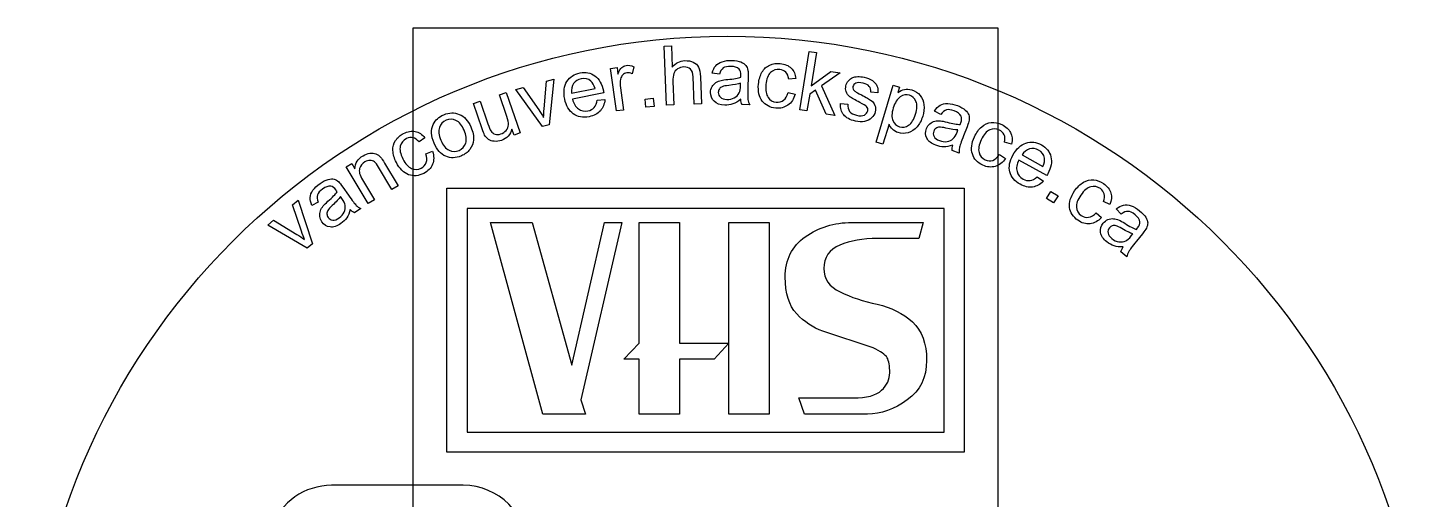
# Model space of a CAD drawing. Extents: x 63.2 to 159.4, y 92.9 to 134.7.
# Drawn here: x 63.21 to 103.16, y 121.22 to 134.67 of the extents above; entities that cross this region are included whole.
import ezdxf

# ---------------------------------------------------------------- set-up
doc = ezdxf.new("R2010")
doc.units = 0
doc.layers.add('Layer_1', color=7, linetype='CONTINUOUS')

msp = doc.modelspace()

# ---------------------------------------------------------------- linework, layer by layer
at = {"layer": 'Layer_1', "color": 7}
for points in [[(74.212047, 134.672721), (90.908112, 134.672721), (90.908112, 117.976656), (74.212047, 117.976656), (74.212047, 134.672721), (74.212047, 134.672721)], [(81.449363, 132.464385), (81.377762, 134.153038), (81.5851, 134.161845), (81.610791, 133.555957)], [(85.252154, 132.335576), (85.522597, 134.003972), (85.727447, 133.970766), (85.573225, 133.019348), (86.137732, 133.432403), (86.402899, 133.389418), (85.868164, 133.015923), (86.253646, 132.173237), (86.000997, 132.214191), (85.701709, 132.896907), (85.534669, 132.781494), (85.457005, 132.30237), (85.252154, 132.335576)], [(80.012688, 132.302049), (79.84757, 133.515258), (80.032635, 133.540444), (80.057666, 133.356519)], [(80.512008, 133.566126), (80.467146, 133.36571)], [(77.950254, 132.362655), (78.019719, 133.154708), (78.225741, 133.209908), (78.094947, 131.907283), (77.907849, 131.857152)], [(81.628326, 133.14242), (81.656702, 132.473177), (81.449363, 132.464385)], [(82.412868, 133.281862), (82.445738, 132.506647), (82.2384, 132.497841), (82.20553, 133.273056)], [(82.955618, 133.351284), (82.753574, 133.384711)], [(83.559933, 133.024993), (83.562095, 133.101052)], [(83.776826, 133.270265), (83.76896, 132.993677)], [(85.138615, 133.225335), (84.9348, 133.213717)], [(76.885632, 132.145722), (76.672655, 132.766193), (76.868938, 132.833567), (77.266446, 131.675496), (77.090882, 131.615248)], [(77.907849, 131.857152), (77.141059, 132.919281), (77.352648, 132.975975), (77.796328, 132.335737)], [(78.735947, 132.812887), (79.406927, 132.94404)], [(78.735947, 132.812887), (78.735947, 132.812887)], [(79.653512, 132.818383), (78.757364, 132.643219)], [(80.131855, 132.965207), (80.218301, 132.330043), (80.012688, 132.302049)], [(80.855834, 132.406917), (80.833224, 132.64218), (81.068487, 132.664784), (81.091097, 132.429521), (80.855834, 132.406917)], [(84.915071, 132.828762), (84.915071, 132.82875)], [(84.915071, 132.82875), (85.115652, 132.782779)], [(87.483357, 132.82371), (87.279398, 132.842155)], [(87.427635, 131.415451), (87.91923, 133.036166), (88.100168, 132.981285), (88.053987, 132.829031)], [(76.17634, 131.793769), (75.93005, 132.511295), (76.126332, 132.578668), (76.346797, 131.936387)], [(79.469022, 132.614335), (79.469023, 132.61433)], [(79.469023, 132.61433), (79.684569, 132.629447)], [(83.566203, 132.637287), (83.566209, 132.637278)], [(83.820058, 132.478969), (83.603398, 132.485136)], [(86.415713, 132.511788), (86.415713, 132.511682)], [(86.415713, 132.511682), (86.622952, 132.497224)], [(87.919362, 132.389161), (87.919359, 132.389161)], [(89.279646, 132.20268), (89.100178, 132.301323)], [(87.799237, 131.925538), (87.626225, 131.355143), (87.427635, 131.415451)], [(90.027311, 131.853472), (89.928016, 131.595203)], [(74.545895, 131.537402), (74.380326, 131.417979)], [(75.003359, 131.465915), (75.003359, 131.465903)], [(77.090882, 131.615248), (77.03249, 131.785361)], [(89.741266, 131.694176), (89.768571, 131.76519)], [(74.570653, 131.082832), (74.764478, 131.151959)], [(74.570748, 131.082812), (74.570653, 131.082832)], [(74.807153, 131.382248), (74.807167, 131.382225)], [(89.805247, 131.092746), (89.602936, 131.170527)], [(89.618394, 131.326395), (89.618395, 131.326383)], [(90.954187, 131.057601), (90.954188, 131.057612)], [(90.954188, 131.057612), (91.127989, 130.947432)], [(91.297101, 131.357048), (91.101057, 131.413994)], [(91.597402, 131.045384), (92.195956, 130.715011)], [(91.597402, 131.045384), (91.597402, 131.045384)], [(72.928973, 129.655248), (72.299204, 130.705264), (72.459378, 130.801328), (72.54892, 130.652032)], [(73.395005, 130.812645), (73.782235, 130.167013), (73.604265, 130.060272), (73.221185, 130.698981)], [(92.304273, 130.460327), (91.504855, 130.901569)], [(72.763002, 130.335448), (73.106943, 129.761992), (72.928973, 129.655248)], [(92.031814, 130.4224), (92.206743, 130.295558)], [(92.031816, 130.4224), (92.031814, 130.4224)], [(72.177119, 129.798853), (72.133383, 129.861129)], [(72.204428, 130.125124), (72.363425, 129.89867)], [(75.175234, 130.093681), (89.944924, 130.093681), (89.944924, 122.555696), (75.175234, 122.555696), (75.175234, 130.093681), (75.175234, 130.093681)], [(92.29944, 129.800916), (92.424647, 130.001372), (92.625104, 129.876166), (92.499897, 129.67571), (92.29944, 129.800916)], [(71.021312, 128.865863), (70.762951, 129.617808), (70.92877, 129.751958), (71.33855, 128.508566), (71.187969, 128.386742)], [(71.497602, 129.699277), (71.315633, 129.605324)], [(72.413877, 129.491756), (72.41386, 129.491756)], [(72.712022, 129.516549), (72.534631, 129.391999)], [(75.749163, 123.129624), (89.370995, 123.129624), (89.370995, 129.519666), (75.749163, 129.519666), (75.749163, 123.129624), (75.749163, 123.129624)], [(94.105678, 129.631325), (93.922338, 129.721116)], [(94.430363, 129.357511), (94.289472, 129.506133)], [(71.187969, 128.386742), (70.055758, 129.045672), (70.226058, 129.183451), (70.891608, 128.778725)], [(80.168567, 129.117933), (79.001568, 124.05522), (79.135478, 123.646212), (77.911052, 123.646212), (76.418717, 129.117933), (77.608496, 129.118799), (78.739116, 125.045866), (79.677445, 129.116461), (80.168567, 129.117933), (80.168567, 129.117933)], [(83.229373, 125.67419), (82.808758, 125.215117), (81.813868, 125.215117), (81.813868, 123.646212), (80.666012, 123.646212), (80.666012, 125.215117), (80.231105, 125.215117), (80.666012, 125.67419), (80.666012, 129.117933), (81.813868, 129.117933), (81.813868, 125.67419), (83.229373, 125.67419), (83.229373, 125.67419)], [(83.22972, 129.117933), (84.377576, 129.117933), (84.377576, 123.646212), (83.22972, 123.646212), (83.22972, 129.117933), (83.22972, 129.117933)], [(86.73704, 129.117933), (88.777838, 129.117933), (88.651723, 128.658773), (87.465581, 128.658773)], [(93.716405, 129.395275), (93.868684, 129.256868)], [(93.716406, 129.395275), (93.716405, 129.395275)], [(94.715146, 128.732464), (94.762789, 128.791895)], [(95.036122, 128.79715), (94.862874, 128.581401)], [(94.592884, 128.140219), (94.42388, 128.27593)], [(94.486083, 128.419681), (94.486083, 128.419687)], [(87.342411, 125.537594), (85.906031, 126.01503)], [(87.180349, 123.646212), (85.386758, 123.646212), (85.223831, 124.105372), (86.774719, 124.105372)], [(75.64268, 121.611234), (75.641777, 121.611234), (71.882134, 121.611234)]]:
    msp.add_lwpolyline(points, dxfattribs=at)
at = {"layer": 'Layer_1', "color": 1}
for points in [[(63.210723, 114.462965), (63.210723, 125.495505), (72.154364, 134.439145), (83.186902, 134.439145)], [(83.186902, 134.439145), (94.219442, 134.439145), (103.163082, 125.495505), (103.163082, 114.462965)]]:
    msp.add_open_spline(points, degree=3, dxfattribs=at)
at = {"layer": 'Layer_1', "color": 7}
for points in [[(80.057666, 133.356519), (80.093171, 133.449004), (80.12905, 133.511678), (80.165302, 133.544538)], [(80.165302, 133.544538), (80.201554, 133.577394), (80.24367, 133.597089), (80.29165, 133.603621)], [(80.29165, 133.603621), (80.360954, 133.613058), (80.434407, 133.600552), (80.512008, 133.566126)], [(81.610791, 133.555957), (81.702794, 133.672173), (81.822516, 133.733411), (81.969957, 133.739661)], [(81.763578, 133.504146), (81.71079, 133.469981), (81.674034, 133.425149), (81.653308, 133.369651)], [(81.934908, 133.559299), (81.873474, 133.556717), (81.816364, 133.538301), (81.763578, 133.504146)], [(82.128548, 133.496544), (82.081621, 133.541864), (82.017075, 133.562784), (81.934908, 133.559299)], [(81.969957, 133.739661), (82.060571, 133.743505), (82.140039, 133.72899), (82.208363, 133.696114)], [(82.20553, 133.273056), (82.201133, 133.376725), (82.175473, 133.451221), (82.128548, 133.496544)], [(82.208363, 133.696114), (82.276685, 133.663235), (82.32658, 133.615924), (82.358048, 133.554179)], [(82.358048, 133.554179), (82.389514, 133.492428), (82.407787, 133.401655), (82.412868, 133.281862)], [(82.753574, 133.384711), (82.774483, 133.471002), (82.806823, 133.540249), (82.850598, 133.592445)], [(82.850598, 133.592445), (82.894372, 133.644638), (82.956621, 133.684006), (83.037343, 133.710546)], [(83.063924, 133.529862), (83.016469, 133.496994), (82.980367, 133.437469), (82.955618, 133.351284)], [(83.037343, 133.710546), (83.118065, 133.73708), (83.211055, 133.748855), (83.316312, 133.745863)], [(83.281466, 133.575001), (83.183891, 133.57787), (83.111377, 133.562724), (83.063924, 133.529862)], [(83.515718, 133.497984), (83.464038, 133.546356), (83.385954, 133.57203), (83.281466, 133.575001)], [(83.316312, 133.745863), (83.4208, 133.74288), (83.505347, 133.728193), (83.569954, 133.701742)], [(83.569414, 133.317685), (83.571823, 133.402195), (83.553918, 133.462296), (83.515718, 133.497984)], [(83.569954, 133.701742), (83.634559, 133.675294), (83.681699, 133.643012), (83.711372, 133.604874)], [(83.711372, 133.604874), (83.741043, 133.566737), (83.761218, 133.519068), (83.771895, 133.461866)], [(83.771895, 133.461866), (83.777804, 133.426325), (83.779447, 133.36246), (83.776826, 133.270265)], [(84.170639, 133.408973), (84.223759, 133.503463), (84.297262, 133.571086), (84.391149, 133.611842)], [(84.391149, 133.611842), (84.485034, 133.652598), (84.584384, 133.667925), (84.689198, 133.657825)], [(84.680862, 133.487218), (84.576813, 133.49723), (84.488678, 133.468085), (84.416459, 133.399771)], [(84.851045, 133.40827), (84.806444, 133.454264), (84.749716, 133.48058), (84.680862, 133.487218)], [(84.689198, 133.657825), (84.821553, 133.64506), (84.926584, 133.601163), (85.00429, 133.526107)], [(85.00429, 133.526107), (85.081993, 133.451055), (85.126768, 133.350796), (85.138615, 133.225335)], [(78.538722, 132.643947), (78.499208, 132.846108), (78.520587, 133.013183), (78.602865, 133.145173)], [(78.602865, 133.145173), (78.685141, 133.277161), (78.809256, 133.359373), (78.97521, 133.391813)], [(78.792644, 133.084759), (78.74114, 133.009689), (78.722242, 132.919066), (78.735947, 132.812887)], [(79.010205, 133.224787), (78.916667, 133.206514), (78.844147, 133.159826), (78.792644, 133.084759)], [(78.97521, 133.391813), (79.135882, 133.423215), (79.277826, 133.394108), (79.401041, 133.30471)], [(79.285531, 133.15643), (79.205323, 133.222199), (79.113548, 133.244984), (79.010205, 133.224787)], [(79.406927, 132.94404), (79.378117, 133.043349), (79.337652, 133.114147), (79.285531, 133.15643)], [(79.401041, 133.30471), (79.524254, 133.215235), (79.60525, 133.071306), (79.644029, 132.872914)], [(80.13349, 133.20977), (80.120593, 133.133547), (80.120054, 133.052026), (80.131855, 132.965207)], [(80.194715, 133.332713), (80.1626, 133.300803), (80.142191, 133.259823), (80.13349, 133.20977)], [(80.310288, 133.389748), (80.265354, 133.383638), (80.226829, 133.36462), (80.194715, 133.332713)], [(80.467146, 133.36571), (80.412838, 133.388572), (80.360552, 133.396578), (80.310288, 133.389748)], [(81.653308, 133.369651), (81.632583, 133.314151), (81.624254, 133.238407), (81.628326, 133.14242)], [(82.747729, 132.996764), (82.776411, 133.04554), (82.813269, 133.084286), (82.858298, 133.112994)], [(82.858298, 133.112994), (82.903327, 133.1417), (82.953719, 133.16295), (83.009474, 133.176745)], [(83.009474, 133.176745), (83.050499, 133.186354), (83.112257, 133.19496), (83.19475, 133.202619)], [(83.19475, 133.202619), (83.362806, 133.217822), (83.486795, 133.238143), (83.566717, 133.263552)], [(83.562095, 133.101052), (83.485928, 133.072453), (83.372245, 133.049551), (83.221048, 133.032322)], [(83.566717, 133.263552), (83.568295, 133.291951), (83.569184, 133.31), (83.569414, 133.317685)], [(84.178808, 132.586404), (84.087944, 132.705196), (84.05232, 132.866345), (84.071934, 133.069851)], [(84.071934, 133.069851), (84.084616, 133.201443), (84.117518, 133.314483), (84.170639, 133.408973)], [(84.284792, 133.055138), (84.269012, 132.891416), (84.288914, 132.769426), (84.344496, 132.689167)], [(84.416459, 133.399771), (84.344239, 133.331445), (84.30035, 133.216566), (84.284792, 133.055138)], [(84.9348, 133.213717), (84.923561, 133.297421), (84.895644, 133.362273), (84.851045, 133.40827)], [(86.568865, 133.02419), (86.581076, 133.077378), (86.604557, 133.123837), (86.639308, 133.163572)], [(86.639308, 133.163572), (86.674059, 133.203302), (86.71585, 133.233335), (86.76468, 133.25367)], [(86.76468, 133.25367), (86.801474, 133.269677), (86.848876, 133.279487), (86.906885, 133.283124)], [(86.854123, 133.097237), (86.807368, 133.075637), (86.779261, 133.044235), (86.769803, 133.003034)], [(87.063591, 133.097524), (86.9707, 133.118866), (86.900877, 133.118723), (86.854123, 133.097237)], [(86.906885, 133.283124), (86.964893, 133.286767), (87.024986, 133.281403), (87.087164, 133.267175)], [(87.234323, 133.003915), (87.199158, 133.048263), (87.142248, 133.079467), (87.063591, 133.097524)], [(87.087164, 133.267175), (87.180803, 133.245661), (87.259923, 133.213318), (87.324525, 133.170098)], [(87.324525, 133.170098), (87.389124, 133.126875), (87.432991, 133.078359), (87.456126, 133.024551)], [(78.782191, 132.218709), (78.658066, 132.306828), (78.57691, 132.448577), (78.538722, 132.643947)], [(78.757364, 132.643219), (78.790709, 132.512686), (78.847806, 132.418902), (78.928655, 132.361872)], [(79.644029, 132.872914), (79.646381, 132.860838), (79.649548, 132.842668), (79.653512, 132.818383)], [(82.803316, 132.578811), (82.732964, 132.646555), (82.699241, 132.731518), (82.702147, 132.833701)], [(82.702147, 132.833701), (82.703839, 132.893628), (82.719045, 132.947981), (82.747729, 132.996764)], [(82.92358, 132.833174), (82.922002, 132.777854), (82.941631, 132.731163), (82.982456, 132.693094)], [(82.955193, 132.930888), (82.935144, 132.901855), (82.924606, 132.869283), (82.92358, 132.833174)], [(83.038934, 132.995978), (83.003155, 132.981606), (82.975241, 132.95992), (82.955193, 132.930888)], [(82.982456, 132.693094), (83.023279, 132.655023), (83.084026, 132.634843), (83.164698, 132.632548)], [(83.221048, 133.032322), (83.135417, 133.022454), (83.074712, 133.010349), (83.038934, 132.995978)], [(83.164698, 132.632548), (83.2446, 132.630253), (83.316165, 132.645743), (83.379392, 132.678921)], [(83.379392, 132.678921), (83.442617, 132.71211), (83.489691, 132.758637), (83.520613, 132.818501)], [(83.520613, 132.818501), (83.544224, 132.864733), (83.557332, 132.933564), (83.559933, 133.024993)], [(83.76896, 132.993677), (83.763475, 132.800834), (83.764425, 132.67874), (83.7718, 132.627399)], [(84.344496, 132.689167), (84.400079, 132.608911), (84.478364, 132.563915), (84.579353, 132.554182)], [(84.789667, 132.609198), (84.848778, 132.653692), (84.89058, 132.72688), (84.915071, 132.828762)], [(85.115652, 132.782779), (85.07997, 132.644911), (85.012601, 132.540789), (84.913545, 132.470418)], [(86.57649, 132.853876), (86.557993, 132.908986), (86.555452, 132.965758), (86.568865, 133.02419)], [(86.680781, 132.71046), (86.62975, 132.750958), (86.594987, 132.798765), (86.57649, 132.853876)], [(86.966917, 132.542447), (86.82719, 132.613957), (86.731811, 132.669959), (86.680781, 132.71046)], [(86.769803, 133.003034), (86.763782, 132.976816), (86.766604, 132.951326), (86.778271, 132.926568)], [(86.778271, 132.926568), (86.789762, 132.901066), (86.81148, 132.877148), (86.843422, 132.854831)], [(86.843422, 132.854831), (86.861927, 132.842697), (86.917527, 132.811794), (87.01022, 132.762126)], [(87.01022, 132.762126), (87.14453, 132.691069), (87.23717, 132.636876), (87.28814, 132.599548)], [(87.279398, 132.842155), (87.28451, 132.905647), (87.269484, 132.959567), (87.234323, 133.003915)], [(87.456126, 133.024551), (87.479258, 132.97074), (87.488335, 132.903794), (87.483357, 132.82371)], [(88.121578, 132.704316), (88.032501, 132.644992), (87.965096, 132.53994), (87.919362, 132.389161)], [(88.053987, 132.829031), (88.114717, 132.875668), (88.176447, 132.905739), (88.239176, 132.919241)], [(88.38207, 132.754819), (88.297484, 132.780464), (88.210654, 132.763654), (88.121578, 132.704316)], [(88.239176, 132.919241), (88.301903, 132.932752), (88.371514, 132.927904), (88.448009, 132.904698)], [(88.568374, 132.576626), (88.52949, 132.669541), (88.467389, 132.728939), (88.38207, 132.754819)], [(88.448009, 132.904698), (88.548038, 132.874354), (88.628492, 132.82184), (88.68937, 132.747155)], [(88.68937, 132.747155), (88.750245, 132.672464), (88.785953, 132.58232), (88.796492, 132.476717)], [(75.084249, 132.196042), (75.239078, 132.262078), (75.387264, 132.265326), (75.528807, 132.205795)], [(77.796328, 132.335737), (77.844288, 132.266628), (77.890815, 132.193954), (77.935912, 132.117711)], [(77.935912, 132.117711), (77.937059, 132.184849), (77.941792, 132.266496), (77.950254, 132.362655)], [(78.928655, 132.361872), (79.009502, 132.304843), (79.100089, 132.286131), (79.200416, 132.305741)], [(79.200416, 132.305741), (79.275094, 132.320341), (79.335002, 132.352409), (79.380139, 132.401957)], [(79.556089, 132.307129), (79.479593, 132.221692), (79.371569, 132.165334), (79.232018, 132.138057)], [(79.380139, 132.401957), (79.425275, 132.451503), (79.454902, 132.522295), (79.469022, 132.614335)], [(79.684569, 132.629447), (79.67541, 132.500004), (79.632584, 132.392563), (79.556089, 132.307129)], [(83.110523, 132.471462), (82.97607, 132.475277), (82.873668, 132.511068), (82.803316, 132.578811)], [(83.34043, 132.505294), (83.268597, 132.480423), (83.191962, 132.469147), (83.110523, 132.471462)], [(83.566209, 132.637278), (83.487521, 132.574159), (83.412262, 132.530164), (83.34043, 132.505294)], [(83.603398, 132.485136), (83.583109, 132.528773), (83.57071, 132.579488), (83.566203, 132.637287)], [(83.7718, 132.627399), (83.779181, 132.576055), (83.795267, 132.526578), (83.820058, 132.478969)], [(84.565278, 132.384103), (84.398494, 132.400167), (84.269671, 132.467612), (84.178808, 132.586404)], [(84.913545, 132.470418), (84.814488, 132.400047), (84.698399, 132.371275), (84.565278, 132.384103)], [(84.579353, 132.554182), (84.660449, 132.546351), (84.730553, 132.56471), (84.789667, 132.609198)], [(86.505559, 132.189519), (86.43907, 132.272603), (86.409121, 132.380024), (86.415713, 132.511788)], [(86.622952, 132.497224), (86.615786, 132.414487), (86.63296, 132.34588), (86.674471, 132.291401)], [(86.674471, 132.291401), (86.715982, 132.236919), (86.782809, 132.199103), (86.874952, 132.177947)], [(87.157938, 132.426437), (87.134347, 132.450763), (87.070673, 132.489448), (86.966917, 132.542447)], [(87.094736, 132.187212), (87.148368, 132.214722), (87.181031, 132.253949), (87.192727, 132.304889)], [(87.192727, 132.304889), (87.203217, 132.350587), (87.191608, 132.391103), (87.157938, 132.426437)], [(87.28814, 132.599548), (87.339108, 132.562217), (87.375368, 132.51663), (87.396918, 132.46279)], [(87.405509, 132.27865), (87.39003, 132.211228), (87.355789, 132.152256), (87.302789, 132.10173)], [(87.396918, 132.46279), (87.418466, 132.408948), (87.421329, 132.34757), (87.405509, 132.27865)], [(87.919359, 132.389161), (87.873624, 132.238379), (87.870349, 132.117688), (87.909535, 132.02709)], [(88.558765, 132.213287), (88.604052, 132.362598), (88.607255, 132.483711), (88.568374, 132.576626)], [(88.796492, 132.476717), (88.807028, 132.371115), (88.795344, 132.262414), (88.761432, 132.150616)], [(89.100178, 132.301323), (89.148563, 132.37577), (89.202069, 132.430339), (89.260697, 132.465031)], [(89.260697, 132.465031), (89.319324, 132.49972), (89.391114, 132.516174), (89.476069, 132.514393)], [(89.441121, 132.33514), (89.385443, 132.319908), (89.331618, 132.275747), (89.279646, 132.20268)], [(89.661305, 132.305454), (89.570193, 132.340481), (89.496798, 132.350378), (89.441121, 132.33514)], [(89.476069, 132.514393), (89.561023, 132.512671), (89.652643, 132.492821), (89.75093, 132.45504)], [(89.856673, 132.154996), (89.823995, 132.217791), (89.758872, 132.267942), (89.661305, 132.305454)], [(89.75093, 132.45504), (89.848497, 132.417528), (89.923358, 132.375572), (89.975513, 132.329171)], [(89.975513, 132.329171), (90.027666, 132.282766), (90.061403, 132.236652), (90.076723, 132.190827)], [(74.807167, 131.382225), (74.718214, 131.590788), (74.710303, 131.769992), (74.783416, 131.919836)], [(74.783416, 131.919836), (74.844694, 132.044571), (74.944972, 132.13664), (75.084249, 132.196042)], [(75.151656, 132.038043), (75.056211, 131.997332), (74.992257, 131.927859), (74.959788, 131.829617)], [(75.433522, 132.031043), (75.339641, 132.075813), (75.245684, 132.078148), (75.151656, 132.038043)], [(75.663447, 131.754969), (75.604045, 131.894245), (75.527404, 131.986268), (75.433522, 132.031043)], [(75.528807, 132.205795), (75.670349, 132.146255), (75.779265, 132.02705), (75.855553, 131.848182)], [(75.855553, 131.848182), (75.917368, 131.703249), (75.944249, 131.579974), (75.9362, 131.478358)], [(76.346797, 131.936387), (76.38198, 131.833883), (76.409684, 131.766191), (76.42991, 131.733314)], [(76.863834, 131.747568), (76.905096, 131.795453), (76.927528, 131.849069), (76.93113, 131.908407)], [(76.93113, 131.908407), (76.934745, 131.967746), (76.91957, 132.046852), (76.885632, 132.145722)], [(79.232018, 132.138057), (79.056258, 132.103703), (78.906316, 132.130599), (78.782191, 132.218709)], [(86.837895, 132.011491), (86.682826, 132.047093), (86.572048, 132.106434), (86.505559, 132.189519)], [(87.100821, 132.002599), (87.019176, 131.987051), (86.931534, 131.990006), (86.837895, 132.011491)], [(86.874952, 132.177947), (86.967842, 132.156634), (87.041103, 132.159703), (87.094736, 132.187212)], [(87.302789, 132.10173), (87.249787, 132.051203), (87.182464, 132.018161), (87.100821, 132.002599)], [(87.896746, 131.780304), (87.852634, 131.824204), (87.820131, 131.872617), (87.799237, 131.925538)], [(87.909535, 132.02709), (87.948719, 131.936493), (88.011706, 131.878032), (88.098498, 131.851705)], [(88.098498, 131.851705), (88.18676, 131.824941), (88.273656, 131.839342), (88.359188, 131.89492)], [(88.598671, 131.846378), (88.526528, 131.763446), (88.441699, 131.708857), (88.344185, 131.682613)], [(88.359188, 131.89492), (88.444718, 131.950498), (88.511244, 132.056622), (88.558765, 132.213287)], [(88.761432, 132.150616), (88.725065, 132.030725), (88.670812, 131.929313), (88.598671, 131.846378)], [(88.868643, 131.798674), (88.890157, 131.854634), (88.922543, 131.900852), (88.965802, 131.937334)], [(88.965802, 131.937334), (89.00906, 131.973816), (89.056693, 131.998115), (89.108702, 132.010238)], [(89.108702, 132.010238), (89.16071, 132.022343), (89.215299, 132.025671), (89.27247, 132.020163)], [(89.27247, 132.020163), (89.314353, 132.015573), (89.37547, 132.00321), (89.45582, 131.983021)], [(89.45582, 131.983021), (89.619386, 131.941545), (89.743082, 131.919514), (89.826906, 131.916933)], [(89.826906, 131.916933), (89.837826, 131.943209), (89.844668, 131.959924), (89.847427, 131.967098)], [(89.847427, 131.967098), (89.877766, 132.046014), (89.880848, 132.108646), (89.856673, 132.154996)], [(90.086304, 132.035834), (90.080071, 132.00035), (90.060407, 131.939563), (90.027311, 131.853472)], [(90.076723, 132.190827), (90.092041, 132.144999), (90.095234, 132.093334), (90.086304, 132.035834)], [(90.239567, 131.565869), (90.295371, 131.685714), (90.364058, 131.781334), (90.445628, 131.852723)], [(90.445628, 131.852723), (90.527197, 131.924113), (90.619032, 131.96338), (90.721134, 131.970526)], [(90.721134, 131.970526), (90.823234, 131.977668), (90.922013, 131.959023), (91.017472, 131.914569)], [(91.017472, 131.914569), (91.138013, 131.85844), (91.222412, 131.782048), (91.27067, 131.68539)], [(73.63108, 131.171594), (73.625056, 131.279824), (73.650643, 131.376365), (73.707868, 131.461222)], [(73.707868, 131.461222), (73.765095, 131.546076), (73.84061, 131.612431), (73.934405, 131.66029)], [(74.019142, 131.511961), (73.926032, 131.464452), (73.86741, 131.392474), (73.843274, 131.296031)], [(73.934405, 131.66029), (74.052847, 131.720722), (74.165007, 131.740199), (74.270882, 131.718719)], [(74.205078, 131.536946), (74.142739, 131.551747), (74.080761, 131.5434), (74.019142, 131.511961)], [(74.380326, 131.417979), (74.325829, 131.482501), (74.267414, 131.522155), (74.205078, 131.536946)], [(74.270882, 131.718719), (74.37676, 131.697234), (74.46843, 131.6368), (74.545895, 131.537402)], [(74.959788, 131.829617), (74.927322, 131.731372), (74.941831, 131.610139), (75.003359, 131.465915)], [(75.003359, 131.465903), (75.064872, 131.321676), (75.142391, 131.2271), (75.23592, 131.182179)], [(75.709731, 131.384901), (75.741896, 131.483852), (75.726483, 131.607205), (75.663447, 131.754969)], [(75.9362, 131.478358), (75.928139, 131.376743), (75.892388, 131.285243), (75.828919, 131.203859)], [(76.251217, 131.614689), (76.22999, 131.650474), (76.205037, 131.710168), (76.17634, 131.793769)], [(76.361708, 131.489887), (76.319394, 131.519651), (76.282562, 131.561251), (76.251217, 131.614689)], [(76.527529, 131.436489), (76.459295, 131.442312), (76.404024, 131.460126), (76.361708, 131.489887)], [(76.42991, 131.733314), (76.459984, 131.685943), (76.500066, 131.654395), (76.550157, 131.638678)], [(76.732378, 131.462937), (76.664043, 131.439473), (76.595761, 131.430672), (76.527529, 131.436489)], [(76.550157, 131.638678), (76.600247, 131.622959), (76.654735, 131.625196), (76.71362, 131.645419)], [(76.71362, 131.645419), (76.772503, 131.665643), (76.822576, 131.699681), (76.863834, 131.747568)], [(77.03249, 131.785361), (76.987262, 131.623564), (76.887225, 131.516088), (76.732378, 131.462937)], [(88.062209, 131.684334), (87.996012, 131.704414), (87.940857, 131.736401), (87.896746, 131.780304)], [(88.344185, 131.682613), (88.246669, 131.656366), (88.152677, 131.656968), (88.062209, 131.684334)], [(88.8794, 131.524651), (88.835546, 131.611918), (88.83196, 131.703258), (88.868643, 131.798674)], [(89.133504, 131.321352), (89.007956, 131.369618), (88.923255, 131.437387), (88.8794, 131.524651)], [(89.077328, 131.724623), (89.057469, 131.672969), (89.06047, 131.622408), (89.08633, 131.57294)], [(89.139605, 131.806287), (89.111049, 131.785576), (89.090291, 131.75834), (89.077328, 131.724623)], [(89.08633, 131.57294), (89.11219, 131.523472), (89.162783, 131.484256), (89.238112, 131.455295)], [(89.240213, 131.839866), (89.201695, 131.838145), (89.168159, 131.827015), (89.139605, 131.806287)], [(89.238112, 131.455295), (89.312723, 131.42661), (89.385359, 131.417419), (89.45602, 131.427729)], [(89.424058, 131.813648), (89.340011, 131.832781), (89.27873, 131.84153), (89.240213, 131.839866)], [(89.768571, 131.76519), (89.687231, 131.763469), (89.572393, 131.779676), (89.424058, 131.813648)], [(89.45602, 131.427729), (89.526679, 131.438027), (89.586535, 131.466279), (89.635587, 131.512474)], [(89.635587, 131.512474), (89.673216, 131.548236), (89.708442, 131.608805), (89.741266, 131.694176)], [(89.928016, 131.595203), (89.858785, 131.415133), (89.819124, 131.299657), (89.809033, 131.248778)], [(90.179248, 131.074439), (90.133158, 131.216719), (90.153264, 131.380527), (90.239567, 131.565869)], [(90.435354, 131.481064), (90.365922, 131.331954), (90.344039, 131.210302), (90.369704, 131.11611)], [(90.674329, 131.762129), (90.583469, 131.721771), (90.503811, 131.628082), (90.435354, 131.481064)], [(90.95276, 131.756478), (90.857998, 131.800602), (90.765188, 131.802486), (90.674329, 131.762129)], [(91.086912, 131.625337), (91.060186, 131.683565), (91.015469, 131.727279), (90.95276, 131.756478)], [(91.101057, 131.413994), (91.118352, 131.49666), (91.113639, 131.567108), (91.086912, 131.625337)], [(91.27067, 131.68539), (91.318925, 131.588734), (91.327735, 131.479285), (91.297101, 131.357048)], [(72.779332, 131.025493), (72.842609, 131.063444), (72.907596, 131.08696), (72.974298, 131.096045)], [(72.974298, 131.096045), (73.040998, 131.105138), (73.098601, 131.099114), (73.147105, 131.078031)], [(73.147105, 131.078031), (73.195609, 131.056918), (73.240353, 131.024165), (73.281341, 130.97974)], [(73.730265, 130.832612), (73.670181, 130.950369), (73.637121, 131.063364), (73.63108, 131.171594)], [(73.843274, 131.296031), (73.81915, 131.199585), (73.843848, 131.079132), (73.917633, 130.934675)], [(74.583111, 130.830263), (74.609014, 130.899564), (74.604884, 130.983747), (74.570748, 131.082812)], [(74.764478, 131.151959), (74.80855, 131.016538), (74.807756, 130.892525), (74.762183, 130.779923)], [(75.139319, 131.007522), (74.998987, 131.067159), (74.888267, 131.192069), (74.807153, 131.382248)], [(75.23592, 131.182179), (75.329446, 131.137254), (75.423933, 131.135146), (75.519378, 131.175868)], [(75.519378, 131.175868), (75.614114, 131.216274), (75.677563, 131.285951), (75.709731, 131.384901)], [(75.828919, 131.203859), (75.765447, 131.122473), (75.684574, 131.060825), (75.586304, 131.01891)], [(89.361594, 131.276889), (89.285579, 131.277176), (89.209549, 131.292121), (89.133504, 131.321352)], [(89.618395, 131.326383), (89.523208, 131.292985), (89.437608, 131.276488), (89.361594, 131.276889)], [(89.602936, 131.170527), (89.598292, 131.218426), (89.603452, 131.270381), (89.618394, 131.326395)], [(89.809033, 131.248778), (89.798942, 131.197898), (89.79768, 131.145889), (89.805247, 131.092746)], [(90.476227, 130.754927), (90.32433, 130.825656), (90.225337, 130.932159), (90.179248, 131.074439)], [(90.369704, 131.11611), (90.395369, 131.021919), (90.454187, 130.95341), (90.546162, 130.910582)], [(90.762789, 130.892367), (90.833348, 130.914627), (90.897147, 130.9697), (90.954187, 131.057601)], [(91.337725, 131.042541), (91.437264, 131.22288), (91.560949, 131.337218), (91.708781, 131.385555)], [(91.815459, 131.217373), (91.72777, 131.192904), (91.655084, 131.135576), (91.597402, 131.045384)], [(91.708781, 131.385555), (91.856611, 131.43389), (92.004547, 131.417201), (92.152589, 131.335491)], [(92.072153, 131.18499), (91.988711, 131.231044), (91.903146, 131.241839), (91.815459, 131.217373)], [(92.239301, 130.955779), (92.220056, 131.057701), (92.164341, 131.134105), (92.072153, 131.18499)], [(92.152589, 131.335491), (92.295917, 131.256379), (92.386076, 131.142966), (92.423065, 130.995253)], [(72.54892, 130.652032), (72.556865, 130.813634), (72.633659, 130.938123), (72.779332, 131.025493)], [(72.681297, 130.658836), (72.655107, 130.577708), (72.682444, 130.469911), (72.763002, 130.335448)], [(72.834268, 130.848725), (72.758467, 130.803259), (72.707475, 130.739964), (72.681297, 130.658836)], [(72.977623, 130.891013), (72.929512, 130.891283), (72.881725, 130.877187), (72.834268, 130.848725)], [(73.102875, 130.849173), (73.067486, 130.876797), (73.025737, 130.890741), (72.977623, 130.891013)], [(73.221185, 130.698981), (73.177698, 130.771487), (73.138261, 130.821551), (73.102875, 130.849173)], [(73.281341, 130.97974), (73.307703, 130.950733), (73.345588, 130.895035), (73.395005, 130.812645)], [(74.080385, 130.482527), (73.939893, 130.533802), (73.823183, 130.650497), (73.730265, 130.832612)], [(73.917633, 130.934675), (73.992387, 130.788162), (74.074777, 130.696021), (74.164803, 130.658257)], [(74.164803, 130.658257), (74.254827, 130.620492), (74.345025, 130.624663), (74.435399, 130.670764)], [(74.435399, 130.670764), (74.50797, 130.707791), (74.557209, 130.760956), (74.583111, 130.830263)], [(74.762183, 130.779923), (74.716522, 130.667318), (74.634128, 130.580623), (74.515004, 130.519841)], [(75.586304, 131.01891), (75.428643, 130.951668), (75.279648, 130.947868), (75.139319, 131.007522)], [(90.833352, 130.720263), (90.716507, 130.686919), (90.597465, 130.698462), (90.476227, 130.754927)], [(90.546162, 130.910582), (90.620019, 130.876191), (90.692228, 130.870124), (90.762789, 130.892367)], [(91.127989, 130.947432), (91.048408, 130.829331), (90.950196, 130.75361), (90.833352, 130.720263)], [(91.251261, 130.560224), (91.212707, 130.707484), (91.241528, 130.868257), (91.337725, 131.042541)], [(91.504855, 130.901569), (91.446586, 130.780095), (91.430125, 130.671541), (91.455473, 130.575904)], [(92.195956, 130.715011), (92.23765, 130.809638), (92.252098, 130.889894), (92.239301, 130.955779)], [(92.423065, 130.995253), (92.460052, 130.84754), (92.429703, 130.685195), (92.332024, 130.508221)], [(71.550963, 130.231203), (71.636511, 130.29127), (71.713087, 130.33001), (71.78069, 130.347422)], [(71.78069, 130.347422), (71.84829, 130.364834), (71.905382, 130.367128), (71.951965, 130.354277)], [(71.951965, 130.354277), (71.998547, 130.341426), (72.043213, 130.315274), (72.08596, 130.275791)], [(72.08596, 130.275791), (72.111949, 130.250835), (72.151426, 130.200607), (72.204428, 130.125124)], [(74.515004, 130.519841), (74.365751, 130.44369), (74.220878, 130.431252), (74.080385, 130.482527)], [(91.544275, 130.209522), (91.387486, 130.296063), (91.289815, 130.412962), (91.251261, 130.560224)], [(91.455473, 130.575904), (91.480819, 130.480267), (91.538242, 130.40775), (91.62774, 130.358351)], [(91.62774, 130.358351), (91.694357, 130.321582), (91.760875, 130.307692), (91.827293, 130.316685)], [(91.827293, 130.316685), (91.89371, 130.325692), (91.961884, 130.360915), (92.031816, 130.4224)], [(92.206743, 130.295558), (92.116593, 130.202216), (92.014767, 130.147364), (91.901264, 130.130999)], [(92.332024, 130.508221), (92.32608, 130.497464), (92.316829, 130.481486), (92.304273, 130.460327)], [(93.099767, 130.01879), (93.175338, 130.127261), (93.259436, 130.209651), (93.352061, 130.265961)], [(93.352061, 130.265961), (93.444686, 130.32227), (93.541903, 130.34517), (93.643713, 130.334662)], [(93.643713, 130.334662), (93.745522, 130.324163), (93.839626, 130.2888), (93.926026, 130.228607)], [(71.269269, 129.829859), (71.27317, 129.897869), (71.299552, 129.966634), (71.348409, 130.036159)], [(71.348409, 130.036159), (71.397266, 130.105678), (71.464783, 130.170694), (71.550963, 130.231203)], [(71.477694, 129.907181), (71.459278, 129.852469), (71.465933, 129.783165), (71.497602, 129.699277)], [(71.625132, 130.07339), (71.545243, 130.017295), (71.496096, 129.961892), (71.477694, 129.907181)], [(71.858972, 130.151644), (71.788627, 130.159532), (71.71068, 130.133457), (71.625132, 130.07339)], [(71.778168, 129.723006), (71.903813, 129.835645), (71.991083, 129.926033), (72.039974, 129.994169)], [(72.00978, 130.03918), (71.961198, 130.108372), (71.910927, 130.145861), (71.858972, 130.151644)], [(72.133383, 129.861129), (72.089402, 129.792683), (72.011949, 129.706371), (71.901025, 129.602192)], [(72.039974, 129.994169), (72.024255, 130.017892), (72.014186, 130.032889), (72.00978, 130.03918)], [(72.363425, 129.89867), (72.474283, 129.74078), (72.548016, 129.643459), (72.584621, 129.60671)], [(91.901264, 130.130999), (91.787759, 130.114648), (91.668763, 130.140809), (91.544275, 130.209522)], [(92.955887, 129.545036), (92.934935, 129.693119), (92.982894, 129.851038), (93.099767, 130.01879)], [(93.278068, 129.901596), (93.184043, 129.766637), (93.141578, 129.650555), (93.150673, 129.553355)], [(93.561792, 130.137407), (93.465348, 130.113254), (93.370773, 130.034662), (93.278068, 129.901596)], [(93.835109, 130.083989), (93.74934, 130.143744), (93.658234, 130.161549), (93.561792, 130.137407)], [(93.944727, 129.931744), (93.928405, 129.993699), (93.891866, 130.044446), (93.835109, 130.083989)], [(93.922338, 129.721116), (93.953583, 129.799579), (93.961046, 129.869789), (93.944727, 129.931744)], [(93.926026, 130.228607), (94.035127, 130.152596), (94.105141, 130.062836), (94.136069, 129.959325)], [(94.136069, 129.959325), (94.166994, 129.855811), (94.156863, 129.746479), (94.105678, 129.631325)], [(71.315633, 129.605324), (71.280823, 129.687003), (71.265368, 129.761849), (71.269269, 129.829859)], [(71.542793, 129.290797), (71.536626, 129.347049), (71.543031, 129.400137), (71.561983, 129.450067)], [(71.561983, 129.450067), (71.580916, 129.499994), (71.608629, 129.54715), (71.645085, 129.591532)], [(71.645085, 129.591532), (71.67225, 129.623746), (71.716601, 129.667571), (71.778168, 129.723006)], [(71.776737, 129.464212), (71.756628, 129.431313), (71.747222, 129.397234), (71.74851, 129.361974)], [(71.901025, 129.602192), (71.838267, 129.5431), (71.79684, 129.497108), (71.776737, 129.464212)], [(72.269004, 129.609799), (72.260313, 129.66098), (72.229677, 129.723996), (72.177119, 129.798853)], [(72.239203, 129.41349), (72.270057, 129.477886), (72.279991, 129.543321), (72.269004, 129.609799)], [(72.41386, 129.491756), (72.388502, 129.394119), (72.354453, 129.313866), (72.311726, 129.250996)], [(72.534631, 129.391999), (72.492286, 129.414862), (72.452035, 129.448111), (72.413877, 129.491756)], [(72.584621, 129.60671), (72.621224, 129.569955), (72.663693, 129.539901), (72.712022, 129.516549)], [(93.193536, 129.179237), (93.056054, 129.27502), (92.976838, 129.396953), (92.955887, 129.545036)], [(93.150673, 129.553355), (93.159767, 129.456154), (93.205937, 129.378557), (93.289184, 129.320558)], [(94.289472, 129.506133), (94.358235, 129.562305), (94.425821, 129.597981), (94.49223, 129.613164)], [(94.49223, 129.613164), (94.558637, 129.628338), (94.632028, 129.622142), (94.712403, 129.594576)], [(94.712403, 129.594576), (94.792776, 129.567009), (94.874015, 129.520246), (94.956121, 129.454315)], [(94.956121, 129.454315), (95.037625, 129.388867), (95.096148, 129.3261), (95.13169, 129.266019)], [(71.603704, 129.132821), (71.569255, 129.181884), (71.548952, 129.234545), (71.542793, 129.290797)], [(71.837154, 128.988929), (71.740263, 129.001206), (71.662446, 129.04916), (71.603704, 129.132821)], [(71.74851, 129.361974), (71.749658, 129.326714), (71.760816, 129.294303), (71.781565, 129.264739)], [(71.781565, 129.264739), (71.813365, 129.219448), (71.857007, 129.19374), (71.912491, 129.187619)], [(72.147616, 129.086465), (72.037533, 129.009175), (71.934045, 128.976663), (71.837154, 128.988929)], [(71.912491, 129.187619), (71.967971, 129.18148), (72.028738, 129.201617), (72.094786, 129.247996)], [(72.094786, 129.247996), (72.160206, 129.29393), (72.208346, 129.349092), (72.239203, 129.41349)], [(72.311726, 129.250996), (72.268996, 129.188126), (72.214293, 129.133283), (72.147616, 129.086465)], [(85.40798, 128.709618), (85.79005, 128.981597), (86.233012, 129.117933), (86.73704, 129.117933)], [(93.53939, 129.083714), (93.418552, 129.070949), (93.303268, 129.10279), (93.193536, 129.179237)], [(93.289184, 129.320558), (93.356032, 129.273987), (93.426123, 129.2556), (93.499459, 129.265396)], [(93.499459, 129.265396), (93.572793, 129.275207), (93.645108, 129.318487), (93.716406, 129.395275)], [(93.868684, 129.256868), (93.769991, 129.1542), (93.660226, 129.096482), (93.53939, 129.083714)], [(93.842604, 128.833641), (93.827415, 128.930118), (93.851823, 129.018211), (93.91583, 129.097919)], [(93.91583, 129.097919), (93.953367, 129.144662), (93.998293, 129.178821), (94.050609, 129.200392)], [(94.050609, 129.200392), (94.102924, 129.221964), (94.155696, 129.230598), (94.208925, 129.226295)], [(94.208925, 129.226295), (94.262153, 129.221992), (94.315154, 129.20851), (94.36793, 129.185852)], [(94.36793, 129.185852), (94.406429, 129.168726), (94.46087, 129.138326), (94.531253, 129.094623)], [(94.624513, 129.434488), (94.566839, 129.43707), (94.502122, 129.411282), (94.430363, 129.357511)], [(94.531253, 129.094623), (94.674412, 129.005294), (94.785518, 128.946632), (94.864572, 128.918641)], [(94.82519, 129.339141), (94.749078, 129.400258), (94.682185, 129.432041), (94.624513, 129.434488)], [(94.965442, 129.136323), (94.953445, 129.206086), (94.906694, 129.273692), (94.82519, 129.339141)], [(94.899399, 128.960169), (94.952334, 129.026091), (94.974349, 129.08481), (94.965442, 129.136323)], [(95.13169, 129.266019), (95.167229, 129.205934), (95.185316, 129.151733), (95.185949, 129.103418)], [(95.185949, 129.103418), (95.18658, 129.055103), (95.173884, 129.004921), (95.147862, 128.952871)], [(70.891608, 128.778725), (70.963508, 128.735063), (71.035552, 128.687563), (71.107736, 128.636222)], [(71.107736, 128.636222), (71.08146, 128.698019), (71.052662, 128.774566), (71.021312, 128.865863)], [(84.834917, 127.560202), (84.834917, 128.054009), (85.025909, 128.437205), (85.40798, 128.709618)], [(87.465581, 128.658773), (87.053281, 128.658773), (86.69581, 128.595715), (86.392995, 128.47012)], [(94.022703, 128.562598), (93.917825, 128.646818), (93.857792, 128.737163), (93.842604, 128.833641)], [(94.092039, 128.963717), (94.057389, 128.920566), (94.044845, 128.871494), (94.054408, 128.816501)], [(94.054408, 128.816501), (94.063969, 128.761505), (94.100214, 128.708744), (94.163141, 128.658212)], [(94.176232, 129.022531), (94.142721, 129.011487), (94.114657, 128.991884), (94.092039, 128.963717)], [(94.163141, 128.658212), (94.225468, 128.608165), (94.291851, 128.577282), (94.362292, 128.56557)], [(94.282287, 129.023965), (94.245094, 129.03412), (94.209742, 129.033661), (94.176232, 129.022531)], [(94.44941, 128.942995), (94.375187, 128.986824), (94.319479, 129.013814), (94.282287, 129.023965)], [(94.762789, 128.791895), (94.684806, 128.815072), (94.580347, 128.86545), (94.44941, 128.942995)], [(94.55914, 128.591587), (94.605875, 128.614191), (94.657877, 128.661149), (94.715146, 128.732464)], [(94.864572, 128.918641), (94.882977, 128.940327), (94.894585, 128.954177), (94.899399, 128.960169)], [(95.147862, 128.952871), (95.131115, 128.920973), (95.09387, 128.869064), (95.036122, 128.79715)], [(86.392995, 128.47012), (86.09018, 128.344611), (85.938859, 128.122523), (85.938859, 127.804377)], [(94.22641, 128.450771), (94.154131, 128.474321), (94.086228, 128.511586), (94.022703, 128.562598)], [(94.486083, 128.419687), (94.385246, 128.416818), (94.298689, 128.427231), (94.22641, 128.450771)], [(94.362292, 128.56557), (94.432732, 128.553866), (94.498347, 128.562529), (94.55914, 128.591587)], [(94.42388, 128.27593), (94.434049, 128.322968), (94.454783, 128.370885), (94.486083, 128.419681)], [(94.644019, 128.287682), (94.618908, 128.242294), (94.601863, 128.193141), (94.592884, 128.140219)], [(94.862874, 128.581401), (94.742081, 128.430975), (94.669129, 128.333069), (94.644019, 128.287682)], [(85.162592, 126.510916), (84.944056, 126.741146), (84.834917, 127.090908), (84.834917, 127.560202)], [(85.938859, 127.804377), (85.938859, 127.502774), (86.093471, 127.278868), (86.40287, 127.132398)], [(86.40287, 127.132398), (86.712181, 126.985927), (87.065581, 126.868474), (87.462549, 126.780557)], [(87.462549, 126.780557), (87.859518, 126.69264), (88.194035, 126.524948), (88.465841, 126.278088)], [(85.906031, 126.01503), (85.628595, 126.11542), (85.380782, 126.280773), (85.162592, 126.510916)], [(88.465841, 126.278088), (88.737474, 126.031141), (88.87355, 125.664575), (88.87355, 125.17891)], [(87.745702, 125.254787), (87.695118, 125.342704), (87.560601, 125.437204), (87.342411, 125.537594)], [(87.82132, 124.821353), (87.82132, 125.022219), (87.795854, 125.166871), (87.745702, 125.254787)], [(88.87355, 125.17891), (88.87355, 124.693072), (88.689401, 124.316112), (88.32171, 124.048291)], [(87.587799, 124.325121), (87.743277, 124.471591), (87.82132, 124.637204), (87.82132, 124.821353)], [(86.774719, 124.105372), (87.161207, 124.105372), (87.432407, 124.17865), (87.587799, 124.325121)], [(88.32171, 124.048291), (87.953758, 123.780209), (87.57316, 123.646212), (87.180349, 123.646212)], [(71.882134, 121.611234), (71.112653, 121.611234), (70.424977, 121.130709), (70.16054, 120.407973)], [(77.475411, 119.778043), (77.475411, 120.790423), (76.655288, 121.611234), (75.64268, 121.611234)]]:
    msp.add_open_spline(points, degree=3, dxfattribs=at)

doc.saveas('drawing.dxf')
